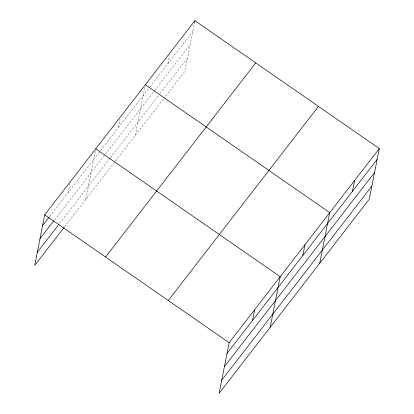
<?xml version="1.0" encoding="UTF-8"?>
<svg xmlns="http://www.w3.org/2000/svg" width="414" height="414" viewBox="0 0 414 414"><rect width="100%" height="100%" fill="white"/><g stroke="black" fill="none" stroke-linecap="round" stroke-linejoin="round"><path stroke-width="0.31" stroke-dasharray="2.07 1.55" d="M68.108 192.588L70.24 181.813M85.75 199.413L95.267 151.348M118.414 127.559L120.044 119.32M135.306 135.352L144.822 87.292M167.97 63.502L169.6 55.264M194.632 21.968L184.861 71.296L164.016 98.242M49.649 216.45L149.485 87.395M149.878 86.888L192.748 31.474M54.508 219.943L104.799 154.934M105.192 154.427L154.355 90.878M154.748 90.371L190.145 44.614M59.683 223.332L109.984 158.308M110.378 157.801L159.54 94.252M159.933 93.74L187.464 58.157M64.543 226.825L163.623 98.749"/><path stroke-width="0.62" d="M379.307 148.59L229.139 342.704L219.12 393.3L369.288 199.186L379.307 148.59L194.88 20.7L44.712 214.814L34.693 265.41L64.149 227.333M194.632 21.968L194.88 20.7M252.535 320.477L254.667 309.703M270.176 327.303L280.195 276.707L95.769 148.817M302.841 255.448L304.973 244.674M319.732 263.242L329.751 212.646L145.324 84.756M352.397 191.392L354.529 180.618M42.58 225.589L49.256 216.957M39.977 238.728L53.722 220.962M37.296 252.271L58.897 224.347M105.57 257.016L255.743 62.902M168.275 300.502L318.449 106.388M227.007 353.478L377.175 159.364M224.404 366.618L374.572 172.503M221.723 380.161L371.891 186.046M44.712 214.814L229.139 342.704"/></g></svg>
